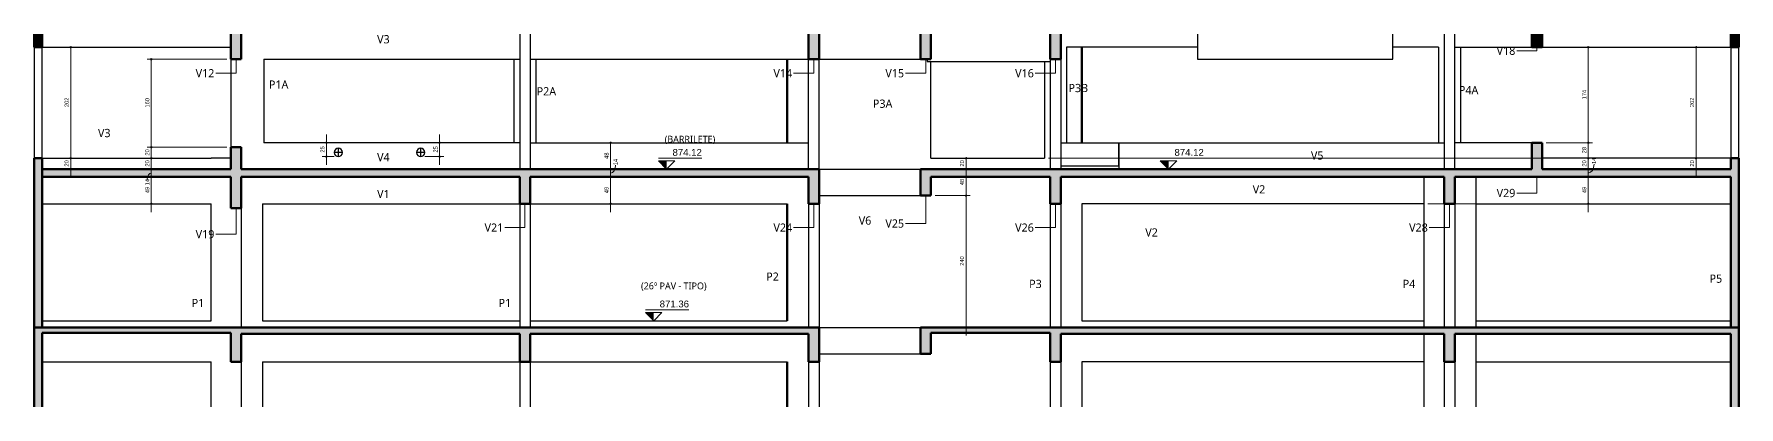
# Model space of a CAD drawing. Header units: centimetres. Extents: x -28 to 30806, y -3196 to 88064.
# Drawn here: x 4823 to 7930, y 86979 to 87658 of the extents above; entities that cross this region are included whole.
import ezdxf

# ---------------------------------------------------------------- set-up
doc = ezdxf.new("R2010")
doc.units = ezdxf.units.CM
for name, color, linetype, lineweight in [('A-ANNO-DIMS', 7, 'Continuous', 9), ('A-ANNO-DIMS-50', 7, 'Continuous', 9), ('A-FLOR', 7, 'Continuous', 25), ('A-GENM', 7, 'Continuous', 25), ('G-ANNO-DIMS', 7, 'Continuous', 9), ('G-ANNO-TEXT', 7, 'Continuous', 9), ('S-BEAM', 7, 'Continuous', 25), ('S-BEAM-IDEN', 7, 'Continuous', 9), ('S-COLS', 7, 'Continuous', 25), ('S-COLS-IDEN', 7, 'Continuous', 9)]:
    doc.layers.add(name, color=color, linetype=linetype, lineweight=lineweight)
doc.styles.add('Arial', font='arial.ttf', dxfattribs={"width": 0.9, "height": 7.5})
doc.styles.add('Arial_1', font='arial.ttf', dxfattribs={"height": 12.5})
doc.styles.add('Gadugi', font='gadugi.ttf', dxfattribs={"height": 12.5})
doc.styles.add('Gadugi_2', font='gadugi.ttf', dxfattribs={"height": 15})
doc.dimstyles.new('PED_1_5mm_ESQ', dxfattribs={"dimscale": 30.48, "dimtxt": 7.651945, "dimasz": 0.328084, "dimexe": 0.246063, "dimexo": 0.246063, "dimgap": 0.049213, "dimtad": 1, "dimdec": 1, "dimrnd": 0.5, "dimdsep": 46, "dimtxsty": 'Arial', "dimblk1": 'DOTSMALL', "dimblk2": 'DOTSMALL', "dimsah": 1, "dimcen": 0.09, "dimdle": 0.492126, "dimazin": 0, "dimtfac": 1, "dimtdec": 4, "dimtix": 1, "dimtmove": 0, "dimatfit": 3, "dimfxl": 1, "dimtvp": 1, "dimtolj": 1, "dimtzin": 0, "dimarcsym": 2})
doc.dimstyles.new('PED_1_5mm_ESQ_2', dxfattribs={"dimscale": 30.48, "dimtxt": 7.651945, "dimasz": 0.328084, "dimexe": 0.246063, "dimexo": 0.246063, "dimgap": 0.049213, "dimtad": 1, "dimdec": 1, "dimrnd": 0.5, "dimdsep": 46, "dimtxsty": 'Arial', "dimblk1": 'DOTSMALL', "dimblk2": 'DOTSMALL', "dimsah": 1, "dimcen": 0.09, "dimdle": 0.492126, "dimazin": 0, "dimtfac": 1, "dimtdec": 4, "dimtix": 1, "dimtmove": 1, "dimatfit": 3, "dimfxl": 1, "dimtvp": 1, "dimtolj": 1, "dimtzin": 0, "dimarcsym": 2})

# ---------------------------------------------------------------- blocks, each defined once
blk = doc.blocks.new('PED_FURO_CIRCULAR_R04_2020 - 15x25-3721065-CT A 001 - CORTE A-A BARR')
at = {"layer": 'A-GENM'}
for p, q in [((-1196.8, 87442.5), (-1211.8, 87442.5)), ((-1204.3, 87435), (-1204.3, 87450))]:
    blk.add_line(p, q, dxfattribs=at)
blk = doc.blocks.new('Elevações de ponto - SIMBOLO DE NÍVEL-CORTE-2219088-CT A 001 - CORTE A-A BARR')
at = {"layer": 'G-ANNO-DIMS'}
blk.add_hatch(color=256, dxfattribs=at).paths.add_polyline_path([(-606.1, 87427), (-606.1, 87412), (-621.1, 87427)], flags=0)
for p, q in [((-542, 87432.1), (-621.1, 87432.1)), ((-606.1, 87412), (-621.1, 87427)), ((-621.1, 87427), (-591.1, 87427)), ((-591.1, 87427), (-606.1, 87412))]:
    blk.add_line(p, q, dxfattribs=at)
blk = doc.blocks.new('DIMBLOCK234-CT A 001 - CORTE A-A BARR')
at = {"layer": 'A-ANNO-DIMS-50'}
h = blk.add_hatch(color=256, dxfattribs=at)
edge = h.paths.add_edge_path(flags=0)
edge.add_arc((5036.8, 87612), 1.25, 0, 360)
h = blk.add_hatch(color=256, dxfattribs=at)
edge = h.paths.add_edge_path(flags=0)
edge.add_arc((5036.8, 87452), 1.25, 0, 360)
for p, q in [((5174.1, 87612), (5029.3, 87612)), ((5036.8, 87612), (5036.8, 87452)), ((5036.8, 87612), (5174.1, 87612)), ((5174.1, 87452), (5029.3, 87452)), ((5036.8, 87452), (5174.1, 87452))]:
    blk.add_line(p, q, dxfattribs=at)
for centre in [(5036.8, 87612), (5036.8, 87452)]:
    blk.add_circle(centre, 1.25, dxfattribs=at)
at = {"layer": 'A-ANNO-DIMS-50', "color": 0, "insert": (5025.6, 87524.2), "char_height": 7.5, "width": 18.647, "attachment_point": 1, "rotation": 90, "line_spacing_factor": 0.941778, "style": 'Arial'}
blk.add_mtext('160', dxfattribs=at)
blk = doc.blocks.new('_DotSmall')
at = {"color": 0, "linetype": 'ByBlock', "const_width": 0.5}
blk.add_lwpolyline([(-0.0625, 0, 1), (0.0625, 0, 1)], format="xyb", close=True, dxfattribs=at)
blk = doc.blocks.new('DIMBLOCK235-CT A 001 - CORTE A-A BARR')
at = {"layer": 'A-ANNO-DIMS-50'}
h = blk.add_hatch(color=256, dxfattribs=at)
edge = h.paths.add_edge_path(flags=0)
edge.add_arc((5036.8, 87452), 1.25, 0, 360)
h = blk.add_hatch(color=256, dxfattribs=at)
edge = h.paths.add_edge_path(flags=0)
edge.add_arc((5036.8, 87432), 1.25, 0, 360)
for p, q in [((5174.1, 87452), (5029.3, 87452)), ((5031.1, 87432), (5044.3, 87432)), ((5036.8, 87432), (5031.1, 87432)), ((5036.8, 87452), (5036.8, 87432)), ((5036.8, 87452), (5174.1, 87452))]:
    blk.add_line(p, q, dxfattribs=at)
for centre in [(5036.8, 87452), (5036.8, 87432)]:
    blk.add_circle(centre, 1.25, dxfattribs=at)
at = {"layer": 'A-ANNO-DIMS-50', "color": 0, "insert": (5025.6, 87436.8), "char_height": 7.5, "width": 12.431, "attachment_point": 1, "rotation": 90, "line_spacing_factor": 0.941778, "style": 'Arial'}
blk.add_mtext('20', dxfattribs=at)
blk = doc.blocks.new('DIMBLOCK236-CT A 001 - CORTE A-A BARR')
at = {"layer": 'A-ANNO-DIMS-50'}
h = blk.add_hatch(color=256, dxfattribs=at)
edge = h.paths.add_edge_path(flags=0)
edge.add_arc((5036.8, 87432), 1.25, 0, 360)
h = blk.add_hatch(color=256, dxfattribs=at)
edge = h.paths.add_edge_path(flags=0)
edge.add_arc((5036.8, 87412), 1.25, 0, 360)
for p, q in [((5031.1, 87432), (5044.3, 87432)), ((5036.8, 87432), (5031.1, 87432)), ((5036.8, 87432), (5036.8, 87412)), ((5031.1, 87412), (5044.3, 87412)), ((5036.8, 87412), (5031.1, 87412))]:
    blk.add_line(p, q, dxfattribs=at)
for centre in [(5036.8, 87432), (5036.8, 87412)]:
    blk.add_circle(centre, 1.25, dxfattribs=at)
at = {"layer": 'A-ANNO-DIMS-50', "color": 0, "insert": (5025.6, 87416.8), "char_height": 7.5, "width": 12.431, "attachment_point": 1, "rotation": 90, "line_spacing_factor": 0.941778, "style": 'Arial'}
blk.add_mtext('20', dxfattribs=at)
blk = doc.blocks.new('DIMBLOCK237-CT A 001 - CORTE A-A BARR')
at = {"layer": 'A-ANNO-DIMS-50'}
h = blk.add_hatch(color=256, dxfattribs=at)
edge = h.paths.add_edge_path(flags=0)
edge.add_arc((5036.8, 87412), 1.25, 0, 360)
h = blk.add_hatch(color=256, dxfattribs=at)
edge = h.paths.add_edge_path(flags=0)
edge.add_arc((5036.8, 87398), 1.25, 0, 360)
for p, q in [((5031.1, 87412), (5044.3, 87412)), ((5036.8, 87412), (5031.1, 87412)), ((5036.8, 87412), (5036.8, 87398)), ((5031.1, 87398), (5044.3, 87398)), ((5036.8, 87398), (5031.1, 87398))]:
    blk.add_line(p, q, dxfattribs=at)
for centre in [(5036.8, 87412), (5036.8, 87398)]:
    blk.add_circle(centre, 1.25, dxfattribs=at)
blk.add_ellipse((5036.8, 87393), major_axis=(0, 12), ratio=0.614246, start_param=0, end_param=1.570796, dxfattribs=at)
at = {"layer": 'A-ANNO-DIMS-50', "color": 0, "insert": (5025.6, 87382.6), "char_height": 7.5, "width": 12.431, "attachment_point": 1, "rotation": 90, "line_spacing_factor": 0.941778, "style": 'Arial'}
blk.add_mtext('14', dxfattribs=at)
blk = doc.blocks.new('DIMBLOCK238-CT A 001 - CORTE A-A BARR')
at = {"layer": 'A-ANNO-DIMS-50'}
h = blk.add_hatch(color=256, dxfattribs=at)
edge = h.paths.add_edge_path(flags=0)
edge.add_arc((5036.8, 87398), 1.25, 0, 360)
h = blk.add_hatch(color=256, dxfattribs=at)
edge = h.paths.add_edge_path(flags=0)
edge.add_arc((5036.8, 87349), 1.25, 0, 360)
for p, q in [((5031.1, 87398), (5044.3, 87398)), ((5036.8, 87398), (5031.1, 87398)), ((5036.8, 87398), (5036.8, 87334)), ((5031.1, 87349), (5044.3, 87349)), ((5036.8, 87349), (5031.1, 87349))]:
    blk.add_line(p, q, dxfattribs=at)
for centre in [(5036.8, 87398), (5036.8, 87349)]:
    blk.add_circle(centre, 1.25, dxfattribs=at)
at = {"layer": 'A-ANNO-DIMS-50', "color": 0, "insert": (5025.6, 87368.3), "char_height": 7.5, "width": 12.431, "attachment_point": 1, "rotation": 90, "line_spacing_factor": 0.941778, "style": 'Arial'}
blk.add_mtext('49', dxfattribs=at)
blk = doc.blocks.new('DIMBLOCK239-CT A 001 - CORTE A-A BARR')
at = {"layer": 'A-ANNO-DIMS-50'}
h = blk.add_hatch(color=256, dxfattribs=at)
edge = h.paths.add_edge_path(flags=0)
edge.add_arc((5873.8, 87460), 1.25, 0, 360)
h = blk.add_hatch(color=256, dxfattribs=at)
edge = h.paths.add_edge_path(flags=0)
edge.add_arc((5873.8, 87412), 1.25, 0, 360)
for p, q in [((5868, 87460), (5881.3, 87460)), ((5873.8, 87460), (5868, 87460)), ((5873.8, 87460), (5873.8, 87412)), ((5868, 87412), (5881.3, 87412)), ((5873.8, 87412), (5868, 87412))]:
    blk.add_line(p, q, dxfattribs=at)
for centre in [(5873.8, 87460), (5873.8, 87412)]:
    blk.add_circle(centre, 1.25, dxfattribs=at)
at = {"layer": 'A-ANNO-DIMS-50', "color": 0, "insert": (5862.5, 87430.8), "char_height": 7.5, "width": 12.431, "attachment_point": 1, "rotation": 90, "line_spacing_factor": 0.941778, "style": 'Arial'}
blk.add_mtext('48', dxfattribs=at)
blk = doc.blocks.new('DIMBLOCK240-CT A 001 - CORTE A-A BARR')
at = {"layer": 'A-ANNO-DIMS-50'}
h = blk.add_hatch(color=256, dxfattribs=at)
edge = h.paths.add_edge_path(flags=0)
edge.add_arc((5873.8, 87412), 1.25, 0, 360)
h = blk.add_hatch(color=256, dxfattribs=at)
edge = h.paths.add_edge_path(flags=0)
edge.add_arc((5873.8, 87398), 1.25, 0, 360)
for p, q in [((5868, 87412), (5881.3, 87412)), ((5873.8, 87412), (5868, 87412)), ((5873.8, 87412), (5873.8, 87398)), ((5868, 87398), (5881.3, 87398)), ((5873.8, 87398), (5868, 87398))]:
    blk.add_line(p, q, dxfattribs=at)
for centre in [(5873.8, 87412), (5873.8, 87398)]:
    blk.add_circle(centre, 1.25, dxfattribs=at)
blk.add_ellipse((5873.8, 87419.3), major_axis=(0, 14.3), ratio=0.63029, start_param=3.141593, end_param=4.712389, dxfattribs=at)
at = {"layer": 'A-ANNO-DIMS-50', "color": 0, "insert": (5878.9, 87419.3), "char_height": 7.5, "width": 12.431, "attachment_point": 1, "rotation": 90, "line_spacing_factor": 0.941778, "style": 'Arial'}
blk.add_mtext('14', dxfattribs=at)
blk = doc.blocks.new('DIMBLOCK241-CT A 001 - CORTE A-A BARR')
at = {"layer": 'A-ANNO-DIMS-50'}
h = blk.add_hatch(color=256, dxfattribs=at)
edge = h.paths.add_edge_path(flags=0)
edge.add_arc((5873.8, 87398), 1.25, 0, 360)
h = blk.add_hatch(color=256, dxfattribs=at)
edge = h.paths.add_edge_path(flags=0)
edge.add_arc((5873.8, 87349), 1.25, 0, 360)
for p, q in [((5868, 87398), (5881.3, 87398)), ((5873.8, 87398), (5868, 87398)), ((5873.8, 87398), (5873.8, 87334)), ((5868, 87349), (5881.3, 87349)), ((5873.8, 87349), (5868, 87349))]:
    blk.add_line(p, q, dxfattribs=at)
for centre in [(5873.8, 87398), (5873.8, 87349)]:
    blk.add_circle(centre, 1.25, dxfattribs=at)
at = {"layer": 'A-ANNO-DIMS-50', "color": 0, "insert": (5862.5, 87368.3), "char_height": 7.5, "width": 12.431, "attachment_point": 1, "rotation": 90, "line_spacing_factor": 0.941778, "style": 'Arial'}
blk.add_mtext('49', dxfattribs=at)
blk = doc.blocks.new('DIMBLOCK242-CT A 001 - CORTE A-A BARR')
at = {"layer": 'A-ANNO-DIMS-50'}
h = blk.add_hatch(color=256, dxfattribs=at)
edge = h.paths.add_edge_path(flags=0)
edge.add_arc((6521.7, 87432), 1.25, 0, 360)
h = blk.add_hatch(color=256, dxfattribs=at)
edge = h.paths.add_edge_path(flags=0)
edge.add_arc((6521.7, 87412), 1.25, 0, 360)
for p, q in [((6516, 87432), (6529.2, 87432)), ((6521.7, 87432), (6516, 87432)), ((6521.7, 87432), (6521.7, 87412)), ((6516, 87412), (6529.2, 87412)), ((6521.7, 87412), (6516, 87412))]:
    blk.add_line(p, q, dxfattribs=at)
for centre in [(6521.7, 87432), (6521.7, 87412)]:
    blk.add_circle(centre, 1.25, dxfattribs=at)
at = {"layer": 'A-ANNO-DIMS-50', "color": 0, "insert": (6510.5, 87416.8), "char_height": 7.5, "width": 12.431, "attachment_point": 1, "rotation": 90, "line_spacing_factor": 0.941778, "style": 'Arial'}
blk.add_mtext('20', dxfattribs=at)
blk = doc.blocks.new('DIMBLOCK243-CT A 001 - CORTE A-A BARR')
at = {"layer": 'A-ANNO-DIMS-50'}
h = blk.add_hatch(color=256, dxfattribs=at)
edge = h.paths.add_edge_path(flags=0)
edge.add_arc((6521.7, 87412), 1.25, 0, 360)
h = blk.add_hatch(color=256, dxfattribs=at)
edge = h.paths.add_edge_path(flags=0)
edge.add_arc((6521.7, 87364), 1.25, 0, 360)
for p, q in [((6516, 87412), (6529.2, 87412)), ((6521.7, 87412), (6516, 87412)), ((6521.7, 87412), (6521.7, 87364)), ((6465.1, 87364), (6529.2, 87364)), ((6521.7, 87364), (6465.1, 87364))]:
    blk.add_line(p, q, dxfattribs=at)
for centre in [(6521.7, 87412), (6521.7, 87364)]:
    blk.add_circle(centre, 1.25, dxfattribs=at)
at = {"layer": 'A-ANNO-DIMS-50', "color": 0, "insert": (6510.5, 87382.8), "char_height": 7.5, "width": 12.431, "attachment_point": 1, "rotation": 90, "line_spacing_factor": 0.941778, "style": 'Arial'}
blk.add_mtext('48', dxfattribs=at)
blk = doc.blocks.new('DIMBLOCK244-CT A 001 - CORTE A-A BARR')
at = {"layer": 'A-ANNO-DIMS-50'}
h = blk.add_hatch(color=256, dxfattribs=at)
edge = h.paths.add_edge_path(flags=0)
edge.add_arc((6521.7, 87364), 1.25, 0, 360)
h = blk.add_hatch(color=256, dxfattribs=at)
edge = h.paths.add_edge_path(flags=0)
edge.add_arc((6521.7, 87124), 1.25, 0, 360)
for p, q in [((6465.1, 87364), (6529.2, 87364)), ((6521.7, 87364), (6465.1, 87364)), ((6521.7, 87364), (6521.7, 87109)), ((6516, 87124), (6529.2, 87124)), ((6521.7, 87124), (6516, 87124))]:
    blk.add_line(p, q, dxfattribs=at)
for centre in [(6521.7, 87364), (6521.7, 87124)]:
    blk.add_circle(centre, 1.25, dxfattribs=at)
at = {"layer": 'A-ANNO-DIMS-50', "color": 0, "insert": (6510.5, 87236.2), "char_height": 7.5, "width": 18.647, "attachment_point": 1, "rotation": 90, "line_spacing_factor": 0.941778, "style": 'Arial'}
blk.add_mtext('240', dxfattribs=at)
blk = doc.blocks.new('DIMBLOCK245-CT A 001 - CORTE A-A BARR')
at = {"layer": 'A-ANNO-DIMS-50'}
h = blk.add_hatch(color=256, dxfattribs=at)
edge = h.paths.add_edge_path(flags=0)
edge.add_arc((7655.7, 87634), 1.25, 0, 360)
h = blk.add_hatch(color=256, dxfattribs=at)
edge = h.paths.add_edge_path(flags=0)
edge.add_arc((7655.7, 87460), 1.25, 0, 360)
for p, q in [((7579.1, 87634), (7663.2, 87634)), ((7655.7, 87634), (7579.1, 87634)), ((7655.7, 87634), (7655.7, 87460)), ((7579.1, 87460), (7663.2, 87460)), ((7655.7, 87460), (7579.1, 87460))]:
    blk.add_line(p, q, dxfattribs=at)
for centre in [(7655.7, 87634), (7655.7, 87460)]:
    blk.add_circle(centre, 1.25, dxfattribs=at)
at = {"layer": 'A-ANNO-DIMS-50', "color": 0, "insert": (7644.5, 87539.2), "char_height": 7.5, "width": 18.647, "attachment_point": 1, "rotation": 90, "line_spacing_factor": 0.941778, "style": 'Arial'}
blk.add_mtext('174', dxfattribs=at)
blk = doc.blocks.new('DIMBLOCK246-CT A 001 - CORTE A-A BARR')
at = {"layer": 'A-ANNO-DIMS-50'}
h = blk.add_hatch(color=256, dxfattribs=at)
edge = h.paths.add_edge_path(flags=0)
edge.add_arc((7655.7, 87460), 1.25, 0, 360)
h = blk.add_hatch(color=256, dxfattribs=at)
edge = h.paths.add_edge_path(flags=0)
edge.add_arc((7655.7, 87432), 1.25, 0, 360)
for p, q in [((6672.1, 87432), (7663.2, 87432)), ((7655.7, 87432), (6672.1, 87432)), ((7579.1, 87460), (7663.2, 87460)), ((7655.7, 87460), (7579.1, 87460)), ((7655.7, 87460), (7655.7, 87432))]:
    blk.add_line(p, q, dxfattribs=at)
for centre in [(7655.7, 87460), (7655.7, 87432)]:
    blk.add_circle(centre, 1.25, dxfattribs=at)
at = {"layer": 'A-ANNO-DIMS-50', "color": 0, "insert": (7644.5, 87440.8), "char_height": 7.5, "width": 12.431, "attachment_point": 1, "rotation": 90, "line_spacing_factor": 0.941778, "style": 'Arial'}
blk.add_mtext('28', dxfattribs=at)
blk = doc.blocks.new('DIMBLOCK247-CT A 001 - CORTE A-A BARR')
at = {"layer": 'A-ANNO-DIMS-50'}
h = blk.add_hatch(color=256, dxfattribs=at)
edge = h.paths.add_edge_path(flags=0)
edge.add_arc((7655.7, 87432), 1.25, 0, 360)
h = blk.add_hatch(color=256, dxfattribs=at)
edge = h.paths.add_edge_path(flags=0)
edge.add_arc((7655.7, 87412), 1.25, 0, 360)
for p, q in [((6672.1, 87432), (7663.2, 87432)), ((7655.7, 87432), (6672.1, 87432)), ((7655.7, 87432), (7655.7, 87412)), ((7650, 87412), (7663.2, 87412)), ((7655.7, 87412), (7650, 87412))]:
    blk.add_line(p, q, dxfattribs=at)
for centre in [(7655.7, 87432), (7655.7, 87412)]:
    blk.add_circle(centre, 1.25, dxfattribs=at)
at = {"layer": 'A-ANNO-DIMS-50', "color": 0, "insert": (7644.5, 87416.8), "char_height": 7.5, "width": 12.431, "attachment_point": 1, "rotation": 90, "line_spacing_factor": 0.941778, "style": 'Arial'}
blk.add_mtext('20', dxfattribs=at)
blk = doc.blocks.new('DIMBLOCK248-CT A 001 - CORTE A-A BARR')
at = {"layer": 'A-ANNO-DIMS-50'}
h = blk.add_hatch(color=256, dxfattribs=at)
edge = h.paths.add_edge_path(flags=0)
edge.add_arc((7655.7, 87412), 1.25, 0, 360)
h = blk.add_hatch(color=256, dxfattribs=at)
edge = h.paths.add_edge_path(flags=0)
edge.add_arc((7655.7, 87398), 1.25, 0, 360)
for p, q in [((7650, 87412), (7663.2, 87412)), ((7655.7, 87412), (7650, 87412)), ((7655.7, 87412), (7655.7, 87398)), ((7650, 87398), (7663.2, 87398)), ((7655.7, 87398), (7650, 87398))]:
    blk.add_line(p, q, dxfattribs=at)
for centre in [(7655.7, 87412), (7655.7, 87398)]:
    blk.add_circle(centre, 1.25, dxfattribs=at)
blk.add_ellipse((7655.7, 87421.4), major_axis=(0, 16.4), ratio=0.635226, start_param=3.141593, end_param=4.712389, dxfattribs=at)
at = {"layer": 'A-ANNO-DIMS-50', "color": 0, "insert": (7662.3, 87421.4), "char_height": 7.5, "width": 12.431, "attachment_point": 1, "rotation": 90, "line_spacing_factor": 0.941778, "style": 'Arial'}
blk.add_mtext('14', dxfattribs=at)
blk = doc.blocks.new('DIMBLOCK249-CT A 001 - CORTE A-A BARR')
at = {"layer": 'A-ANNO-DIMS-50'}
h = blk.add_hatch(color=256, dxfattribs=at)
edge = h.paths.add_edge_path(flags=0)
edge.add_arc((7655.7, 87398), 1.25, 0, 360)
h = blk.add_hatch(color=256, dxfattribs=at)
edge = h.paths.add_edge_path(flags=0)
edge.add_arc((7655.7, 87349), 1.25, 0, 360)
for p, q in [((7650, 87398), (7663.2, 87398)), ((7655.7, 87398), (7650, 87398)), ((7655.7, 87398), (7655.7, 87334)), ((7363.4, 87349), (7663.2, 87349)), ((7655.7, 87349), (7363.4, 87349))]:
    blk.add_line(p, q, dxfattribs=at)
for centre in [(7655.7, 87398), (7655.7, 87349)]:
    blk.add_circle(centre, 1.25, dxfattribs=at)
at = {"layer": 'A-ANNO-DIMS-50', "color": 0, "insert": (7644.5, 87368.3), "char_height": 7.5, "width": 12.431, "attachment_point": 1, "rotation": 90, "line_spacing_factor": 0.941778, "style": 'Arial'}
blk.add_mtext('49', dxfattribs=at)
blk = doc.blocks.new('DIMBLOCK250-CT A 001 - CORTE A-A BARR')
at = {"layer": 'A-ANNO-DIMS-50'}
h = blk.add_hatch(color=256, dxfattribs=at)
edge = h.paths.add_edge_path(flags=0)
edge.add_arc((4889.8, 87634), 1.25, 0, 360)
h = blk.add_hatch(color=256, dxfattribs=at)
edge = h.paths.add_edge_path(flags=0)
edge.add_arc((4889.8, 87432), 1.25, 0, 360)
for p, q in [((4845.6, 87634), (4897.3, 87634)), ((4889.8, 87634), (4845.6, 87634)), ((4889.8, 87634), (4889.8, 87432)), ((4845.6, 87432), (4897.3, 87432)), ((4889.8, 87432), (4845.6, 87432))]:
    blk.add_line(p, q, dxfattribs=at)
for centre in [(4889.8, 87634), (4889.8, 87432)]:
    blk.add_circle(centre, 1.25, dxfattribs=at)
at = {"layer": 'A-ANNO-DIMS-50', "color": 0, "insert": (4878.6, 87525.2), "char_height": 7.5, "width": 18.647, "attachment_point": 1, "rotation": 90, "line_spacing_factor": 0.941778, "style": 'Arial'}
blk.add_mtext('202', dxfattribs=at)
blk = doc.blocks.new('DIMBLOCK251-CT A 001 - CORTE A-A BARR')
at = {"layer": 'A-ANNO-DIMS-50'}
h = blk.add_hatch(color=256, dxfattribs=at)
edge = h.paths.add_edge_path(flags=0)
edge.add_arc((4889.8, 87432), 1.25, 0, 360)
h = blk.add_hatch(color=256, dxfattribs=at)
edge = h.paths.add_edge_path(flags=0)
edge.add_arc((4889.8, 87412), 1.25, 0, 360)
for p, q in [((4845.6, 87432), (4897.3, 87432)), ((4889.8, 87432), (4845.6, 87432)), ((4889.8, 87432), (4889.8, 87397)), ((4884.1, 87412), (4897.3, 87412)), ((4889.8, 87412), (4884.1, 87412))]:
    blk.add_line(p, q, dxfattribs=at)
for centre in [(4889.8, 87432), (4889.8, 87412)]:
    blk.add_circle(centre, 1.25, dxfattribs=at)
at = {"layer": 'A-ANNO-DIMS-50', "color": 0, "insert": (4878.6, 87416.8), "char_height": 7.5, "width": 12.431, "attachment_point": 1, "rotation": 90, "line_spacing_factor": 0.941778, "style": 'Arial'}
blk.add_mtext('20', dxfattribs=at)
blk = doc.blocks.new('DIMBLOCK252-CT A 001 - CORTE A-A BARR')
at = {"layer": 'A-ANNO-DIMS-50'}
h = blk.add_hatch(color=256, dxfattribs=at)
edge = h.paths.add_edge_path(flags=0)
edge.add_arc((7852.2, 87634), 1.25, 0, 360)
h = blk.add_hatch(color=256, dxfattribs=at)
edge = h.paths.add_edge_path(flags=0)
edge.add_arc((7852.2, 87432), 1.25, 0, 360)
for p, q in [((7907.6, 87634), (7844.7, 87634)), ((7852.2, 87634), (7852.2, 87432)), ((7852.2, 87634), (7907.6, 87634)), ((7907.6, 87432), (7844.7, 87432)), ((7852.2, 87432), (7907.6, 87432))]:
    blk.add_line(p, q, dxfattribs=at)
for centre in [(7852.2, 87634), (7852.2, 87432)]:
    blk.add_circle(centre, 1.25, dxfattribs=at)
at = {"layer": 'A-ANNO-DIMS-50', "color": 0, "insert": (7840.9, 87525.2), "char_height": 7.5, "width": 18.647, "attachment_point": 1, "rotation": 90, "line_spacing_factor": 0.941778, "style": 'Arial'}
blk.add_mtext('202', dxfattribs=at)
blk = doc.blocks.new('DIMBLOCK253-CT A 001 - CORTE A-A BARR')
at = {"layer": 'A-ANNO-DIMS-50'}
h = blk.add_hatch(color=256, dxfattribs=at)
edge = h.paths.add_edge_path(flags=0)
edge.add_arc((7852.2, 87432), 1.25, 0, 360)
h = blk.add_hatch(color=256, dxfattribs=at)
edge = h.paths.add_edge_path(flags=0)
edge.add_arc((7852.2, 87412), 1.25, 0, 360)
for p, q in [((7907.6, 87432), (7844.7, 87432)), ((7852.2, 87432), (7852.2, 87397)), ((7852.2, 87432), (7907.6, 87432)), ((7846.4, 87412), (7859.7, 87412)), ((7852.2, 87412), (7846.4, 87412))]:
    blk.add_line(p, q, dxfattribs=at)
for centre in [(7852.2, 87432), (7852.2, 87412)]:
    blk.add_circle(centre, 1.25, dxfattribs=at)
at = {"layer": 'A-ANNO-DIMS-50', "color": 0, "insert": (7840.9, 87416.8), "char_height": 7.5, "width": 12.431, "attachment_point": 1, "rotation": 90, "line_spacing_factor": 0.941778, "style": 'Arial'}
blk.add_mtext('20', dxfattribs=at)
blk = doc.blocks.new('DIMBLOCK254-CT A 001 - CORTE A-A BARR')
at = {"layer": 'A-ANNO-DIMS-50'}
h = blk.add_hatch(color=256, dxfattribs=at)
edge = h.paths.add_edge_path(flags=0)
edge.add_arc((5355.9, 87460), 1.25, 0, 360)
h = blk.add_hatch(color=256, dxfattribs=at)
edge = h.paths.add_edge_path(flags=0)
edge.add_arc((5355.9, 87435), 1.25, 0, 360)
for p, q in [((5355.9, 87475), (5355.9, 87420)), ((5370.2, 87435), (5348.4, 87435)), ((5350.2, 87460), (5363.4, 87460)), ((5355.9, 87460), (5350.2, 87460)), ((5355.9, 87435), (5370.2, 87435))]:
    blk.add_line(p, q, dxfattribs=at)
for centre in [(5355.9, 87460), (5355.9, 87435)]:
    blk.add_circle(centre, 1.25, dxfattribs=at)
at = {"layer": 'A-ANNO-DIMS-50', "color": 0, "insert": (5344.7, 87442.3), "char_height": 7.5, "width": 12.431, "attachment_point": 1, "rotation": 90, "line_spacing_factor": 0.941778, "style": 'Arial'}
blk.add_mtext('25', dxfattribs=at)
blk = doc.blocks.new('DIMBLOCK255-CT A 001 - CORTE A-A BARR')
at = {"layer": 'A-ANNO-DIMS-50'}
h = blk.add_hatch(color=256, dxfattribs=at)
edge = h.paths.add_edge_path(flags=0)
edge.add_arc((5562.2, 87460), 1.25, 0, 360)
h = blk.add_hatch(color=256, dxfattribs=at)
edge = h.paths.add_edge_path(flags=0)
edge.add_arc((5562.2, 87435), 1.25, 0, 360)
for p, q in [((5562.2, 87475), (5562.2, 87420)), ((5535.2, 87435), (5569.7, 87435)), ((5562.2, 87435), (5535.2, 87435)), ((5556.5, 87460), (5569.7, 87460)), ((5562.2, 87460), (5556.5, 87460))]:
    blk.add_line(p, q, dxfattribs=at)
for centre in [(5562.2, 87460), (5562.2, 87435)]:
    blk.add_circle(centre, 1.25, dxfattribs=at)
at = {"layer": 'A-ANNO-DIMS-50', "color": 0, "insert": (5551, 87442.3), "char_height": 7.5, "width": 12.431, "attachment_point": 1, "rotation": 90, "line_spacing_factor": 0.941778, "style": 'Arial'}
blk.add_mtext('25', dxfattribs=at)

msp = doc.modelspace()

# ---------------------------------------------------------------- hatches: boundary and pattern name
at = {"layer": 'A-FLOR', "true_color": 0xa6a6a6}
for points in [[(5181.63, 87398), (5181.63, 87412), (4838.14, 87412), (4838.14, 87398), (5145.88, 87398)], [(5708.13, 87398), (5708.13, 87412), (5200.63, 87412), (5200.63, 87398), (5627.1, 87398)], [(6228.54, 87398), (6234.63, 87398), (6234.63, 87412), (5727.13, 87412), (5727.13, 87398), (6195.65, 87398)], [(6457.63, 87398), (6675.13, 87398), (6675.13, 87412), (6457.63, 87412)], [(7230.71, 87398), (7393.15, 87398), (7393.15, 87412), (6694.13, 87412), (6694.13, 87398), (6803.08, 87398)], [(7444.52, 87398), (7552.64, 87398), (7552.64, 87412), (7412.15, 87412), (7412.15, 87398)], [(7658.34, 87398), (7915.15, 87398), (7915.15, 87412), (7571.64, 87412), (7571.64, 87398)], [(5708.13, 87112), (5708.13, 87124), (5200.63, 87124), (5200.63, 87112), (5520.19, 87112)], [(6221.89, 87112), (6234.63, 87112), (6234.63, 87124), (5727.13, 87124), (5727.13, 87112), (6195.65, 87112)], [(7230.71, 87112), (7393.15, 87112), (7393.15, 87124), (6694.13, 87124), (6694.13, 87112), (6803.08, 87112)], [(7412.15, 87112), (7915.15, 87112), (7915.15, 87124), (7412.15, 87124)]]:
    msp.add_hatch(color=253, dxfattribs=at).paths.add_polyline_path(points, flags=0)
h = msp.add_hatch(color=253, dxfattribs=at)
h.paths.add_polyline_path([(6589.26, 87114), (6675.13, 87114), (6675.13, 87124), (6457.63, 87124), (6457.63, 87114), (6465.19, 87114)], flags=0)
h.paths.add_polyline_path([(4838.14, 87114), (5181.63, 87114), (5181.63, 87124), (4838.14, 87124)], flags=0)
at = {"layer": 'S-BEAM', "true_color": 0xa6a6a6}
for points in [[(4838.14, 87634), (4838.14, 87657.86), (4823.14, 87657.86), (4823.14, 87634)], [(5200.63, 87612), (5200.63, 87657.86), (5181.63, 87657.86), (5181.63, 87612), (5194.7, 87612)], [(6253.63, 87612), (6253.63, 87657.86), (6234.63, 87657.86), (6234.63, 87612), (6235.15, 87612)], [(6457.63, 87612), (6457.63, 87657.86), (6438.63, 87657.86), (6438.63, 87612)], [(6693.15, 87612), (6694.13, 87612), (6694.13, 87657.86), (6675.13, 87657.86), (6675.13, 87612)], [(7552.64, 87634), (7571.64, 87634), (7571.64, 87657.86), (7552.64, 87657.86), (7552.64, 87643.56)], [(7915.15, 87634), (7930.15, 87634), (7930.15, 87657.86), (7915.15, 87657.86)], [(5181.63, 87341), (5200.63, 87341), (5200.63, 87452), (5181.63, 87452), (5181.63, 87343.78)], [(7552.64, 87398), (7571.64, 87398), (7571.64, 87460), (7552.64, 87460), (7552.64, 87408.94)], [(5708.13, 87349), (5727.13, 87349), (5727.13, 87412), (5708.13, 87412), (5708.13, 87397.48)], [(6234.63, 87349), (6253.63, 87349), (6253.63, 87412), (6234.63, 87412), (6234.63, 87398)], [(6457.63, 87364), (6457.63, 87412), (6438.63, 87412), (6438.63, 87364)], [(6693.15, 87349), (6694.13, 87349), (6694.13, 87412), (6675.13, 87412), (6675.13, 87349)], [(7396.54, 87349), (7412.15, 87349), (7412.15, 87412), (7393.15, 87412), (7393.15, 87349)], [(5200.63, 87061), (5200.63, 87124), (5181.63, 87124), (5181.63, 87061)], [(5727.13, 87061), (5727.13, 87124), (5708.13, 87124), (5708.13, 87061)], [(6235.15, 87061), (6253.63, 87061), (6253.63, 87124), (6234.63, 87124), (6234.63, 87061)], [(6438.63, 87076), (6457.63, 87076), (6457.63, 87124), (6438.63, 87124), (6438.63, 87097.18)], [(6693.15, 87061), (6694.13, 87061), (6694.13, 87124), (6675.13, 87124), (6675.13, 87061)], [(7412.15, 87061), (7412.15, 87124), (7393.15, 87124), (7393.15, 87061)]]:
    msp.add_hatch(color=253, dxfattribs=at).paths.add_polyline_path(points, flags=0)
at = {"layer": 'S-COLS', "true_color": 0xa6a6a6}
for points in [[(4823.14, 87124), (4838.14, 87124), (4838.14, 87432), (4823.14, 87432), (4823.14, 87138)], [(7915.15, 87124), (7930.15, 87124), (7930.15, 87432), (7915.15, 87432), (7915.15, 87136)], [(4838.14, 86979.27), (4838.14, 87124), (4823.14, 87124), (4823.14, 86979.27), (4830.87, 86979.27)], [(7922.36, 86979.27), (7930.15, 86979.27), (7930.15, 87124), (7915.15, 87124), (7915.15, 86979.27)]]:
    msp.add_hatch(color=253, dxfattribs=at).paths.add_polyline_path(points, flags=0)

# ---------------------------------------------------------------- linework, layer by layer
at = {"layer": 'A-FLOR', "lineweight": 50}
for p, q in [((5181.63, 87412), (4838.14, 87412)), ((4838.14, 87412), (4838.14, 87398)), ((5708.13, 87412), (5200.63, 87412)), ((6234.63, 87412), (5727.13, 87412)), ((6675.13, 87412), (6457.63, 87412)), ((7393.15, 87412), (6694.13, 87412)), ((7552.64, 87412), (7412.15, 87412)), ((7915.15, 87412), (7571.64, 87412)), ((4838.14, 87398), (5181.63, 87398)), ((5200.63, 87398), (5708.13, 87398)), ((5727.13, 87398), (6234.63, 87398)), ((6457.63, 87398), (6675.13, 87398)), ((6694.13, 87398), (7393.15, 87398)), ((7412.15, 87398), (7552.64, 87398)), ((7571.64, 87398), (7915.15, 87398)), ((5181.63, 87124), (4838.14, 87124)), ((5708.13, 87124), (5200.63, 87124)), ((6234.63, 87124), (5727.13, 87124)), ((6675.13, 87124), (6457.63, 87124)), ((7393.15, 87124), (6694.13, 87124)), ((7915.15, 87124), (7412.15, 87124)), ((4838.14, 87114), (5181.63, 87114)), ((5200.63, 87112), (5708.13, 87112)), ((5727.13, 87112), (6234.63, 87112)), ((6457.63, 87114), (6675.13, 87114)), ((6694.13, 87112), (7393.15, 87112)), ((7412.15, 87112), (7915.15, 87112))]:
    msp.add_line(p, q, dxfattribs=at)
at = {"layer": 'G-ANNO-DIMS'}
msp.add_line((5978.24, 87136), (5952.44, 87136), dxfattribs=at)
at = {"layer": 'S-BEAM', "lineweight": 50}
for p, q in [((4823.14, 87657.86), (4823.14, 87634)), ((4838.14, 87634), (4838.14, 87657.86)), ((5181.63, 87657.86), (5181.63, 87612)), ((5200.63, 87612), (5200.63, 87657.86)), ((6234.63, 87657.86), (6234.63, 87612)), ((6253.63, 87612), (6253.63, 87657.86)), ((6438.63, 87657.86), (6438.63, 87612)), ((6457.63, 87612), (6457.63, 87657.86)), ((6675.13, 87657.86), (6675.13, 87612)), ((6694.13, 87612), (6694.13, 87657.86)), ((7552.64, 87657.86), (7552.64, 87634)), ((7571.64, 87634), (7571.64, 87657.86)), ((7915.15, 87657.86), (7915.15, 87634)), ((7930.15, 87634), (7930.15, 87657.86)), ((4823.14, 87634), (4838.14, 87634)), ((7552.64, 87634), (7571.64, 87634)), ((7915.15, 87634), (7930.15, 87634)), ((5181.63, 87612), (5200.63, 87612)), ((6234.63, 87612), (6253.63, 87612)), ((6438.63, 87612), (6457.63, 87612)), ((6675.13, 87612), (6694.13, 87612)), ((5200.63, 87452), (5181.63, 87452)), ((5181.63, 87452), (5181.63, 87412)), ((5200.63, 87412), (5200.63, 87452)), ((7571.64, 87460), (7552.64, 87460)), ((7552.64, 87460), (7552.64, 87412)), ((7571.64, 87412), (7571.64, 87460)), ((5727.13, 87412), (5708.13, 87412)), ((6253.63, 87412), (6234.63, 87412)), ((6253.63, 87349), (6253.63, 87412)), ((6457.63, 87412), (6438.63, 87412)), ((6438.63, 87412), (6438.63, 87364)), ((6694.13, 87412), (6675.13, 87412)), ((7412.15, 87412), (7393.15, 87412)), ((5181.63, 87398), (5181.63, 87341)), ((5200.63, 87341), (5200.63, 87398)), ((5708.13, 87398), (5708.13, 87349)), ((5727.13, 87349), (5727.13, 87398)), ((6234.63, 87398), (6234.63, 87349)), ((6457.63, 87364), (6457.63, 87398)), ((6675.13, 87398), (6675.13, 87349)), ((6694.13, 87349), (6694.13, 87398)), ((7393.15, 87398), (7393.15, 87349)), ((7412.15, 87349), (7412.15, 87398)), ((7552.64, 87398), (7571.64, 87398)), ((5181.63, 87341), (5200.63, 87341)), ((5708.13, 87349), (5727.13, 87349)), ((6234.63, 87349), (6253.63, 87349)), ((6438.63, 87364), (6457.63, 87364)), ((6675.13, 87349), (6694.13, 87349)), ((7393.15, 87349), (7412.15, 87349)), ((5200.63, 87124), (5181.63, 87124)), ((5727.13, 87124), (5708.13, 87124)), ((6253.63, 87124), (6234.63, 87124)), ((6253.63, 87061), (6253.63, 87124)), ((6457.63, 87124), (6438.63, 87124)), ((6438.63, 87124), (6438.63, 87076)), ((6694.13, 87124), (6675.13, 87124)), ((7412.15, 87124), (7393.15, 87124)), ((5181.63, 87114), (5181.63, 87061)), ((5200.63, 87061), (5200.63, 87112)), ((5708.13, 87112), (5708.13, 87061)), ((5727.13, 87061), (5727.13, 87112)), ((6234.63, 87112), (6234.63, 87061)), ((6457.63, 87076), (6457.63, 87114)), ((6675.13, 87114), (6675.13, 87061)), ((6694.13, 87061), (6694.13, 87112)), ((7393.15, 87112), (7393.15, 87061)), ((7412.15, 87061), (7412.15, 87112)), ((5181.63, 87061), (5200.63, 87061)), ((5708.13, 87061), (5727.13, 87061)), ((6234.63, 87061), (6253.63, 87061)), ((6438.63, 87076), (6457.63, 87076)), ((6675.13, 87061), (6694.13, 87061)), ((7393.15, 87061), (7412.15, 87061))]:
    msp.add_line(p, q, dxfattribs=at)
at = {"layer": 'S-BEAM'}
for p, q in [((6943.14, 87657.86), (6943.14, 87612)), ((7299.14, 87612), (7299.14, 87657.86)), ((4838.14, 87634), (5181.63, 87634)), ((6943.14, 87634), (6704.63, 87634)), ((7382.65, 87634), (7299.14, 87634)), ((7412.15, 87634), (7552.64, 87634)), ((7571.64, 87634), (7915.15, 87634)), ((5241.63, 87612), (5708.13, 87612)), ((5727.13, 87612), (6234.63, 87612)), ((6253.63, 87612), (6438.63, 87612)), ((6450.82, 87612), (6450.82, 87608)), ((6450.82, 87608), (6675.13, 87608)), ((6943.14, 87612), (7299.14, 87612)), ((4838.14, 87432), (5145.88, 87432)), ((5708.13, 87460), (5241.63, 87460)), ((5727.13, 87460), (6234.63, 87460)), ((6457.63, 87432), (6664.63, 87432)), ((6694.13, 87460), (6800.13, 87460)), ((6800.13, 87418), (6800.13, 87460)), ((6800.13, 87460), (7393.15, 87460)), ((6800.13, 87460), (6800.13, 87418)), ((7552.64, 87460), (7412.15, 87460)), ((7915.15, 87432), (7571.64, 87432)), ((6253.63, 87412), (6438.63, 87412)), ((6694.13, 87418), (6800.13, 87418)), ((6800.13, 87418), (6800.13, 87412)), ((7355.9, 87398), (7355.9, 87349)), ((7450.9, 87398), (7450.9, 87349)), ((4838.14, 87349), (5145.88, 87349)), ((5239.38, 87349), (5708.13, 87349)), ((5727.13, 87349), (6195.88, 87349)), ((6253.63, 87364), (6438.63, 87364)), ((7355.9, 87349), (6732.87, 87349)), ((7450.9, 87349), (7915.15, 87349)), ((4838.14, 87136), (5145.88, 87136)), ((5239.38, 87136), (5708.13, 87136)), ((5727.13, 87136), (6195.88, 87136)), ((6253.63, 87124), (6438.63, 87124)), ((6732.87, 87136), (7355.9, 87136)), ((7355.9, 87136), (7355.9, 87124)), ((7450.9, 87136), (7915.15, 87136)), ((7450.9, 87136), (7450.9, 87124)), ((7355.9, 87112), (7355.9, 87061)), ((7450.9, 87112), (7450.9, 87061)), ((4838.14, 87061), (5145.88, 87061)), ((5239.38, 87061), (5708.13, 87061)), ((5727.13, 87061), (6195.88, 87061)), ((6253.63, 87076), (6438.63, 87076)), ((7355.9, 87061), (6732.87, 87061)), ((7450.9, 87061), (7915.15, 87061))]:
    msp.add_line(p, q, dxfattribs=at)
for centre, start, end in [((5377.66, 87442.5), 90, 270), ((5377.66, 87442.5), 270, 90), ((5527.66, 87442.5), 90, 270), ((5527.66, 87442.5), 270, 90)]:
    msp.add_arc(centre, 7.5, start, end, dxfattribs=at)
at = {"layer": 'S-BEAM-IDEN'}
for p, q in [((7562.14, 87627.56), (7525.33, 87627.56)), ((7562.14, 87634), (7562.14, 87627.56)), ((5191.13, 87586.56), (5154.32, 87586.56)), ((5191.13, 87612), (5191.13, 87586.56)), ((6244.13, 87586.56), (6207.32, 87586.56)), ((6244.13, 87612), (6244.13, 87586.56)), ((6448.13, 87586.56), (6411.32, 87586.56)), ((6448.13, 87612), (6448.13, 87586.56)), ((6684.63, 87586.56), (6647.82, 87586.56)), ((6684.63, 87612), (6684.63, 87586.56)), ((7562.14, 87398), (7562.14, 87368.56)), ((5191.13, 87341), (5191.13, 87293.56)), ((5717.63, 87349), (5717.63, 87305.56)), ((6244.13, 87349), (6244.13, 87305.56)), ((6448.13, 87364), (6448.13, 87313.06)), ((6684.63, 87349), (6684.63, 87305.56)), ((7402.65, 87349), (7402.65, 87305.56)), ((7562.14, 87368.56), (7525.33, 87368.56)), ((6448.13, 87313.06), (6411.32, 87313.06)), ((5191.13, 87293.56), (5154.32, 87293.56)), ((5717.63, 87305.56), (5680.82, 87305.56)), ((6244.13, 87305.56), (6207.32, 87305.56)), ((6684.63, 87305.56), (6647.82, 87305.56)), ((7402.65, 87305.56), (7365.83, 87305.56))]:
    msp.add_line(p, q, dxfattribs=at)
at = {"layer": 'S-COLS'}
for p, q in [((5708.13, 87657.86), (5708.13, 87412)), ((5727.13, 87657.86), (5727.13, 87412)), ((7393.15, 87657.86), (7393.15, 87412)), ((7412.15, 87412), (7412.15, 87657.86)), ((4823.14, 87634), (4823.14, 87432)), ((4838.14, 87432), (4838.14, 87634)), ((6704.63, 87634), (6704.63, 87460)), ((7382.65, 87634), (7382.65, 87460)), ((7422.65, 87634), (7422.65, 87460)), ((7915.15, 87634), (7915.15, 87432)), ((7930.15, 87432), (7930.15, 87634)), ((5181.63, 87612), (5181.63, 87452)), ((5241.63, 87612), (5241.63, 87460)), ((5697.63, 87612), (5697.63, 87460)), ((5737.63, 87612), (5737.63, 87460)), ((6234.63, 87412), (6234.63, 87612)), ((6253.63, 87412), (6253.63, 87612)), ((6457.63, 87432), (6457.63, 87608)), ((6664.63, 87608), (6664.63, 87432)), ((6675.13, 87612), (6675.13, 87412)), ((6694.13, 87612), (6694.13, 87412)), ((5181.63, 87432), (5145.88, 87432)), ((7355.9, 87398), (7355.9, 87124)), ((7450.9, 87398), (7450.9, 87124)), ((5145.88, 87136), (5145.88, 87349)), ((5200.63, 87341), (5200.63, 87124)), ((5239.38, 87349), (5239.38, 87136)), ((5708.13, 87349), (5708.13, 87124)), ((5727.13, 87349), (5727.13, 87124)), ((6195.88, 87349), (6195.88, 87136)), ((6234.63, 87349), (6234.63, 87124)), ((6253.63, 87349), (6253.63, 87124)), ((6675.13, 87349), (6675.13, 87124)), ((6694.13, 87349), (6694.13, 87124)), ((6732.87, 87349), (6732.87, 87136)), ((7393.15, 87349), (7393.15, 87124)), ((7412.15, 87349), (7412.15, 87124)), ((7355.9, 87112), (7355.9, 86979.27)), ((7450.9, 87112), (7450.9, 86979.27)), ((5145.88, 86979.27), (5145.88, 87061)), ((5200.63, 87061), (5200.63, 86979.27)), ((5239.38, 87061), (5239.38, 86979.27)), ((5708.13, 87061), (5708.13, 86979.27)), ((5727.13, 87061), (5727.13, 86979.27)), ((6195.88, 87061), (6195.88, 86979.27)), ((6234.63, 87061), (6234.63, 86979.27)), ((6253.63, 87061), (6253.63, 86979.27)), ((6675.13, 87061), (6675.13, 86979.27)), ((6694.13, 87061), (6694.13, 86979.27)), ((6732.87, 87061), (6732.87, 86979.27)), ((7393.15, 87061), (7393.15, 86979.27)), ((7412.15, 87061), (7412.15, 86979.27))]:
    msp.add_line(p, q, dxfattribs=at)
at = {"layer": 'S-COLS', "color": 190, "lineweight": 70, "true_color": 0x8000ff}
for p, q in [((6732.65, 87460), (6732.65, 87634)), ((6195.65, 87460), (6195.65, 87612)), ((6195.65, 87136), (6195.65, 87349)), ((6195.65, 86979.27), (6195.65, 87061))]:
    msp.add_line(p, q, dxfattribs=at)
at = {"layer": 'S-COLS', "lineweight": 50}
for p, q in [((4838.14, 87432), (4823.14, 87432)), ((4823.14, 87432), (4823.14, 87124)), ((4838.14, 87124), (4838.14, 87432)), ((7930.15, 87432), (7915.15, 87432)), ((7915.15, 87432), (7915.15, 87412)), ((7930.15, 87124), (7930.15, 87432)), ((7915.15, 87398), (7915.15, 87124)), ((4838.14, 87124), (4823.14, 87124)), ((4823.14, 87124), (4823.14, 86979.27)), ((4823.14, 87124), (4838.14, 87124)), ((7930.15, 87124), (7915.15, 87124)), ((7915.15, 87124), (7930.15, 87124)), ((7930.15, 86979.27), (7930.15, 87124)), ((4838.14, 86979.27), (4838.14, 87114)), ((7915.15, 87112), (7915.15, 86979.27))]:
    msp.add_line(p, q, dxfattribs=at)

# ---------------------------------------------------------------- block references
at = {"layer": 'A-GENM'}
for p in [(6582, 0), (6732, 0)]:
    msp.add_blockref('PED_FURO_CIRCULAR_R04_2020 - 15x25-3721065-CT A 001 - CORTE A-A BARR', p, dxfattribs=at)
at = {"layer": 'G-ANNO-DIMS'}
for p in [(6582, 0), (7496.77, 0), (6558.59, -276)]:
    msp.add_blockref('Elevações de ponto - SIMBOLO DE NÍVEL-CORTE-2219088-CT A 001 - CORTE A-A BARR', p, dxfattribs=at)

# ---------------------------------------------------------------- texts
at = {"layer": 'G-ANNO-DIMS', "char_height": 12.5, "width": 63.9697, "attachment_point": 1, "line_spacing_factor": 0.941778, "style": 'Arial_1'}
for s, insert in [('874.12', (5986.7, 87448.82)), ('874.12', (6901.47, 87448.82)), ('871.36', (5963.28, 87172.82))]:
    msp.add_mtext(s, dxfattribs=dict(at, insert=insert))
at = {"layer": 'G-ANNO-TEXT', "char_height": 12.5, "attachment_point": 1, "style": 'Gadugi'}
for s, insert, width in [('(BARRILETE)', (5972.35, 87472.87), 112.6371), ('(26º PAV - TIPO)', (5929.25, 87205.72), 155.5274)]:
    msp.add_mtext(s, dxfattribs=dict(at, insert=insert, width=width))
at = {"layer": 'S-BEAM-IDEN', "char_height": 15, "attachment_point": 1, "style": 'Gadugi_2'}
for s, insert, width in [('V3', (5448.3, 87656.03), 30.0633), ('V18', (7488.63, 87635.11), 44.0928), ('V12', (5117.62, 87594.11), 44.0928), ('V14', (6170.62, 87594.11), 44.0928), ('V15', (6374.62, 87594.11), 44.0928), ('V16', (6611.12, 87594.11), 44.0928), ('V3', (4939.55, 87485.35), 30.0633), ('V4', (5448.3, 87441.4), 30.0633), ('V5', (7150.11, 87444.49), 30.0633), ('V1', (5448.3, 87374.28), 30.0633), ('V2', (7044.11, 87382.76), 30.0633), ('V29', (7488.63, 87376.11), 44.0928), ('V21', (5644.12, 87313.11), 44.0928), ('V24', (6170.62, 87313.11), 44.0928), ('V6', (6326.09, 87325.99), 30.0633), ('V25', (6374.62, 87320.61), 44.0928), ('V26', (6611.12, 87313.11), 44.0928), ('V28', (7329.13, 87313.11), 44.0928), ('V19', (5117.62, 87301.11), 44.0928), ('V2', (6848.21, 87304.28), 30.0633)]:
    msp.add_mtext(s, dxfattribs=dict(at, insert=insert, width=width))
at = {"layer": 'S-COLS-IDEN', "char_height": 15, "attachment_point": 1, "style": 'Gadugi_2'}
for s, insert, width in [('P1A', (5251.07, 87573.6), 44.8945), ('P2A', (5739.07, 87561.26), 44.8945), ('P3B', (6708.36, 87567.28), 43.2911), ('P4A', (7419.82, 87563.43), 44.8945), ('P3A', (6351.88, 87538.76), 44.8945), ('P2', (6157.39, 87223.87), 28.4599), ('P5', (7876.65, 87220.23), 28.4599), ('P3', (6636.64, 87210.7), 28.4599), ('P4', (7317.4, 87210.7), 28.4599), ('P1', (5110.36, 87175.87), 28.4599), ('P1', (5669.64, 87175.87), 28.4599)]:
    msp.add_mtext(s, dxfattribs=dict(at, insert=insert, width=width))

# ---------------------------------------------------------------- dimensions: what is measured, and where the dimension line sits
at = {"layer": 'A-ANNO-DIMS'}
for base, p1, p2, override, picture, middle in [((4889.85, 87432), (4838.14, 87634), (4838.14, 87432), {"dimpost": '<>', "dimfxl": 201.996}, 'DIMBLOCK250-CT A 001 - CORTE A-A BARR', (4884.52, 87533)), ((7655.73, 87460), (7571.64, 87634), (7571.64, 87460), {"dimpost": '<>', "dimfxl": 173.996}, 'DIMBLOCK245-CT A 001 - CORTE A-A BARR', (7650.46, 87547)), ((7852.17, 87432), (7915.15, 87634), (7915.15, 87432), {"dimpost": '<>', "dimfxl": 201.996}, 'DIMBLOCK252-CT A 001 - CORTE A-A BARR', (7846.84, 87533)), ((5036.81, 87452), (5181.63, 87612), (5181.63, 87452), {"dimpost": '<>', "dimfxl": 159.996}, 'DIMBLOCK234-CT A 001 - CORTE A-A BARR', (5031.48, 87532)), ((5355.9, 87435), (5357.67, 87460), (5377.66, 87435), {"dimpost": '<>', "dimfxl": 32.011846}, 'DIMBLOCK254-CT A 001 - CORTE A-A BARR', (5350.57, 87447.5)), ((5562.21, 87435), (5563.97, 87460), (5527.66, 87435), {"dimpost": '<>', "dimfxl": 44.084912}, 'DIMBLOCK255-CT A 001 - CORTE A-A BARR', (5556.88, 87447.5)), ((4889.85, 87412), (4838.14, 87432), (4891.61, 87412), {"dimpost": '<>', "dimfxl": 57.094768}, 'DIMBLOCK251-CT A 001 - CORTE A-A BARR', (4884.52, 87422)), ((5036.81, 87432), (5181.63, 87452), (5038.58, 87432), {"dimpost": '<>', "dimfxl": 144.442745}, 'DIMBLOCK235-CT A 001 - CORTE A-A BARR', (5031.48, 87442)), ((5036.81, 87412), (5038.58, 87432), (5038.58, 87412), {"dimpost": '<>', "dimfxl": 20}, 'DIMBLOCK236-CT A 001 - CORTE A-A BARR', (5031.48, 87422)), ((5873.77, 87412), (5875.54, 87460), (5875.54, 87412), {"dimpost": '<>', "dimfxl": 48}, 'DIMBLOCK239-CT A 001 - CORTE A-A BARR', (5868.44, 87436)), ((6521.72, 87412), (6523.49, 87432), (6523.49, 87412), {"dimpost": '<>', "dimfxl": 20}, 'DIMBLOCK242-CT A 001 - CORTE A-A BARR', (6516.39, 87422)), ((7655.73, 87432), (7571.64, 87460), (6664.63, 87432), {"dimpost": '<>', "dimfxl": 907.442098}, 'DIMBLOCK246-CT A 001 - CORTE A-A BARR', (7650.4, 87446)), ((7655.73, 87412), (6664.63, 87432), (7657.5, 87412), {"dimpost": '<>', "dimfxl": 993.064904}, 'DIMBLOCK247-CT A 001 - CORTE A-A BARR', (7650.4, 87422)), ((7852.17, 87412), (7915.15, 87432), (7853.94, 87412), {"dimpost": '<>', "dimfxl": 64.391005}, 'DIMBLOCK253-CT A 001 - CORTE A-A BARR', (7846.84, 87422)), ((6521.72, 87364), (6523.49, 87412), (6457.63, 87364), {"dimpost": '<>', "dimfxl": 81.490782}, 'DIMBLOCK243-CT A 001 - CORTE A-A BARR', (6516.39, 87388)), ((5036.81, 87349), (5038.58, 87398), (5038.58, 87349), {"dimpost": '<>', "dimfxl": 49}, 'DIMBLOCK238-CT A 001 - CORTE A-A BARR', (5031.48, 87373.5)), ((5873.77, 87349), (5875.54, 87398), (5875.54, 87349), {"dimpost": '<>', "dimfxl": 49}, 'DIMBLOCK241-CT A 001 - CORTE A-A BARR', (5868.44, 87373.5)), ((7655.73, 87349), (7657.5, 87398), (7355.9, 87349), {"dimpost": '<>', "dimfxl": 305.555675}, 'DIMBLOCK249-CT A 001 - CORTE A-A BARR', (7650.4, 87373.5)), ((6521.72, 87124), (6457.63, 87364), (6523.49, 87124), {"dimpost": '<>', "dimfxl": 248.874803}, 'DIMBLOCK244-CT A 001 - CORTE A-A BARR', (6516.39, 87244))]:
    dim = msp.add_linear_dim(base=base, p1=p1, p2=p2, angle=90, dimstyle='PED_1_5mm_ESQ', override=override, dxfattribs=at)
    dim.commit()
    dim.dimension.update_dxf_attribs({"geometry": picture, "text_midpoint": middle})
for base, p1, p2, picture, middle in [((5873.77, 87398), (5875.54, 87412), (5875.54, 87398), 'DIMBLOCK240-CT A 001 - CORTE A-A BARR', (5883.92, 87425.5)), ((7655.73, 87398), (7657.5, 87412), (7657.5, 87398), 'DIMBLOCK248-CT A 001 - CORTE A-A BARR', (7667.28, 87427.6)), ((5036.81, 87398), (5038.58, 87412), (5038.58, 87398), 'DIMBLOCK237-CT A 001 - CORTE A-A BARR', (5030.58, 87388.84))]:
    dim = msp.add_linear_dim(base=base, p1=p1, p2=p2, angle=90, dimstyle='PED_1_5mm_ESQ_2', override={"dimpost": '<>', "dimfxl": 14}, dxfattribs=at)
    dim.commit()
    dim.dimension.update_dxf_attribs({"geometry": picture, "text_midpoint": middle, "dimtype": 160, "text_rotation": 90})

doc.saveas('drawing.dxf')
